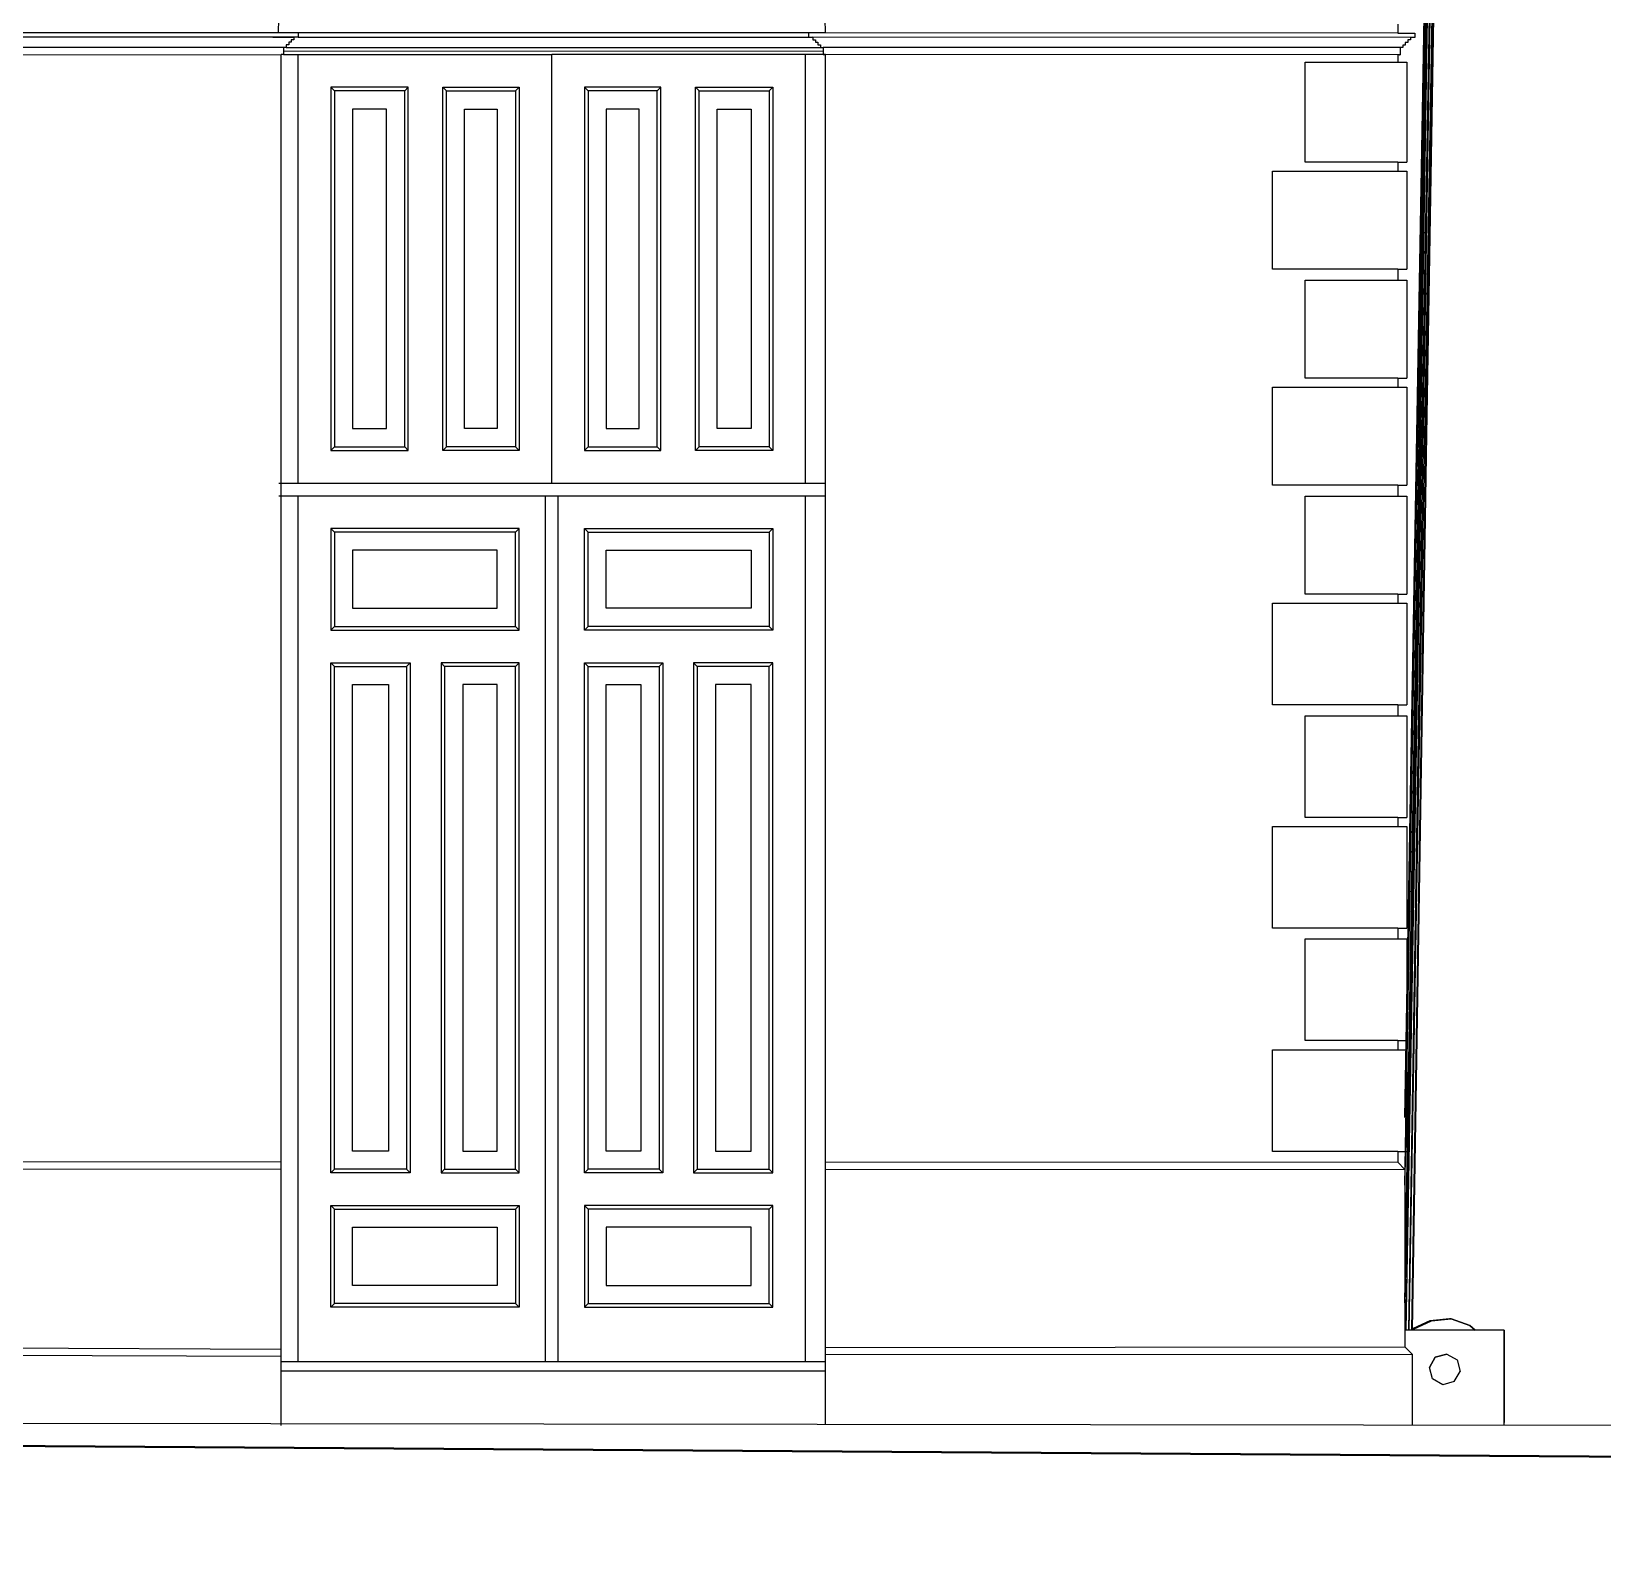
# Model space of a CAD drawing. Extents: x -43 to 90, y 6 to 81.
# Drawn here: x 46.745 to 51.072, y 61.089 to 65.287 of the extents above; entities that cross this region are included whole.
import ezdxf

# ---------------------------------------------------------------- set-up
doc = ezdxf.new("R2010")
doc.units = 0
doc.header["$LTSCALE"] = 0.1
doc.header["$MEASUREMENT"] = 0
doc.layers.add('cobertura nova', color=4, linetype='CONTINUOUS')
doc.layers.add('visto', color=9, linetype='CONTINUOUS')
doc.layers.add('cortado', color=7, linetype='CONTINUOUS', lineweight=40)

msp = doc.modelspace()

# ---------------------------------------------------------------- linework, layer by layer
at = {"layer": 'cobertura nova'}
for p, q in [((50.6059, 66.3235), (50.5281, 61.7748)), ((50.5281, 61.7851), (50.603, 66.3222)), ((50.5281, 62.1084), (50.6011, 66.3214)), ((50.5982, 66.32), (50.5281, 62.1305)), ((50.5281, 62.2951), (50.5982, 66.32)), ((50.5281, 62.2952), (50.5981, 66.32)), ((50.5281, 62.2953), (50.5981, 66.32)), ((50.6059, 66.3236), (50.5301, 61.7097)), ((50.613, 66.3267), (50.5304, 61.7097)), ((50.6132, 66.3268), (50.538, 61.7097)), ((50.6202, 66.3298), (50.5383, 61.7097)), ((50.6204, 66.3299), (50.5459, 61.7097)), ((50.6233, 66.3311), (50.5461, 61.7097)), ((50.5492, 61.7097), (50.6233, 66.3312)), ((50.5493, 61.7134), (50.6233, 66.3311)), ((50.6013, 66.3214), (50.569, 64.3348)), ((50.5493, 61.7134), (50.5966, 61.7355)), ((50.5493, 61.7134), (50.5966, 61.7355)), ((50.5966, 61.7355), (50.5493, 61.7134)), ((50.5493, 61.7134), (50.5966, 61.7355)), ((50.5493, 61.7134), (50.5966, 61.7355)), ((50.5966, 61.7355), (50.5511, 61.7142)), ((50.5518, 61.7124), (50.6012, 61.7355)), ((50.5518, 61.7124), (50.6012, 61.7355)), ((50.5966, 61.7355), (50.6508, 61.7406)), ((50.6508, 61.7406), (50.5966, 61.7355)), ((50.5966, 61.7355), (50.5966, 61.7355)), ((50.5966, 61.7355), (50.5966, 61.7355)), ((50.6012, 61.7355), (50.6555, 61.7406)), ((50.6555, 61.7406), (50.6012, 61.7355)), ((50.6508, 61.7406), (50.6518, 61.7403)), ((50.6518, 61.7403), (50.6508, 61.7406)), ((50.6508, 61.7406), (50.6508, 61.7406)), ((50.6508, 61.7406), (50.6518, 61.7403)), ((50.6508, 61.7406), (50.6518, 61.7403)), ((50.6518, 61.7403), (50.6508, 61.7406)), ((50.6518, 61.7403), (50.6508, 61.7406)), ((50.6508, 61.7406), (50.6518, 61.7403)), ((50.6508, 61.7406), (50.6508, 61.7406)), ((50.6554, 61.7407), (50.6518, 61.7403)), ((50.7067, 61.722), (50.6554, 61.7407)), ((50.6555, 61.7406), (50.7067, 61.722)), ((50.7067, 61.722), (50.6555, 61.7406)), ((50.6555, 61.7406), (50.6555, 61.7406)), ((50.6555, 61.7406), (50.6555, 61.7406)), ((50.6555, 61.7406), (50.6555, 61.7406)), ((50.6555, 61.7406), (50.7067, 61.722)), ((50.7067, 61.722), (50.6555, 61.7406)), ((50.7067, 61.722), (50.6555, 61.7406)), ((50.7067, 61.722), (50.7216, 61.7097)), ((50.7216, 61.7097), (50.7067, 61.722)), ((50.7067, 61.722), (50.7216, 61.7097)), ((50.7216, 61.7097), (50.7067, 61.722)), ((50.7216, 61.7097), (50.7067, 61.722)), ((50.7067, 61.722), (50.7216, 61.7097)), ((50.7216, 61.7097), (50.7067, 61.722)), ((50.7067, 61.722), (50.7067, 61.722)), ((50.8017, 61.7097), (50.5281, 61.7097)), ((50.5496, 61.7097), (50.5518, 61.7124)), ((50.5518, 61.7124), (50.5496, 61.7097)), ((50.8018, 61.7097), (50.8017, 61.7097)), ((50.8017, 61.7097), (50.8017, 61.4556)), ((50.8018, 61.4556), (50.8018, 61.7097)), ((50.8018, 61.448), (50.8018, 61.7097)), ((50.8018, 61.7097), (50.8018, 61.7097)), ((50.5953, 61.6068), (50.6116, 61.6352)), ((50.6116, 61.6352), (50.5953, 61.6068)), ((50.6116, 61.6352), (50.6431, 61.6438)), ((50.6431, 61.6438), (50.6116, 61.6352)), ((50.6431, 61.6438), (50.6715, 61.6276)), ((50.6431, 61.6438), (50.6431, 61.6438)), ((50.6431, 61.6438), (50.6431, 61.6438)), ((50.6039, 61.5753), (50.5953, 61.6068)), ((50.6638, 61.5677), (50.68, 61.596)), ((50.6715, 61.6276), (50.68, 61.596)), ((50.6715, 61.6276), (50.6715, 61.6276)), ((50.68, 61.596), (50.68, 61.596)), ((50.6323, 61.5591), (50.6039, 61.5753)), ((50.6638, 61.5677), (50.6323, 61.5591)), ((50.6323, 61.5591), (50.6323, 61.5591)), ((50.6638, 61.5677), (50.6638, 61.5677))]:
    msp.add_line(p, q, dxfattribs=at)
at = {"layer": 'cortado', "linetype": 'ByBlock'}
msp.add_lwpolyline([(90.2125, 61.1011), (87.303, 61.0886), (87.2999, 61.5221), (63.8701, 61.3569), (63.0997, 61.4081), (60.9385, 61.4327), (58.7813, 61.4082), (58.0068, 61.3569), (56.8082, 61.3569), (56.7544, 61.3714), (55.9243, 61.4108), (53.955, 61.4284), (51.957, 61.3936), (51.6509, 61.3721), (51.5917, 61.3577), (43.7266, 61.4103), (35.8616, 61.4629), (32.2866, 61.8075), (28.5437, 61.8911), (26.9751, 61.8911)], dxfattribs=at)
at = {"layer": 'visto'}
for p, q in [((47.4792, 65.2708), (45.7209, 65.2701)), ((47.4238, 65.2827), (45.8804, 65.2822)), ((47.4095, 65.2707), (47.4672, 65.2707)), ((48.9322, 65.2827), (47.4238, 65.2827)), ((47.4792, 65.2708), (48.8852, 65.2708)), ((50.5431, 65.2702), (48.8972, 65.2708)), ((50.5081, 65.2822), (48.9322, 65.2827)), ((48.9322, 65.2827), (48.9322, 65.2827)), ((50.5081, 65.3068), (50.5081, 65.2822)), ((50.5081, 65.2822), (50.5551, 65.2822)), ((47.4392, 65.2427), (45.7489, 65.2421)), ((47.4322, 61.4471), (47.4322, 65.2228)), ((47.4392, 65.2327), (48.9252, 65.2328)), ((47.4392, 65.2228), (48.1778, 65.2227)), ((47.4462, 65.2427), (48.9182, 65.2428)), ((47.479, 64.0427), (47.479, 65.2228)), ((48.1778, 64.0427), (48.1778, 65.2227)), ((48.1778, 64.0427), (48.1778, 65.2227)), ((48.9322, 65.2227), (48.1778, 65.2227)), ((48.8772, 64.0427), (48.8772, 65.2227)), ((50.5151, 65.2422), (48.9252, 65.2428)), ((50.5081, 65.2222), (48.9322, 65.2227)), ((48.9322, 61.4502), (48.9322, 65.2227)), ((50.5081, 65.2222), (50.5081, 65.2021)), ((50.5133, 65.2222), (50.5151, 65.2222)), ((50.2531, 65.2021), (50.5081, 65.2021)), ((50.2531, 64.9264), (50.2531, 65.2021)), ((50.5081, 65.2021), (50.5331, 65.2021)), ((50.5331, 65.2021), (50.5331, 64.9264)), ((47.579, 65.1227), (47.569, 65.1327)), ((47.7728, 65.1227), (47.7828, 65.1327)), ((47.8878, 65.1227), (47.8778, 65.1327)), ((48.0778, 65.1227), (48.0878, 65.1327)), ((48.2778, 65.1227), (48.2678, 65.1327)), ((48.4686, 65.1227), (48.4786, 65.1327)), ((48.5836, 65.1227), (48.5736, 65.1327)), ((48.7772, 65.1227), (48.7872, 65.1327)), ((50.5081, 64.9264), (50.2531, 64.9264)), ((50.5081, 64.9264), (50.5081, 64.9014)), ((50.5081, 64.9264), (50.5081, 64.9014)), ((50.5081, 64.9264), (50.5331, 64.9264)), ((50.1631, 64.6314), (50.1631, 64.9014)), ((50.1631, 64.9014), (50.5081, 64.9014)), ((50.5081, 64.9014), (50.5331, 64.9014)), ((50.5331, 64.9014), (50.5331, 64.6314)), ((50.5081, 64.6314), (50.1631, 64.6314)), ((50.5081, 64.6314), (50.5081, 64.6015)), ((50.5081, 64.6314), (50.5081, 64.6015)), ((50.5081, 64.6314), (50.5331, 64.6314)), ((50.2531, 64.3315), (50.2531, 64.6015)), ((50.2531, 64.6015), (50.5081, 64.6015)), ((50.5081, 64.6015), (50.5331, 64.6015)), ((50.5331, 64.6015), (50.5331, 64.3315)), ((50.5081, 64.3315), (50.2531, 64.3315)), ((50.5081, 64.3315), (50.5081, 64.3065)), ((50.5081, 64.3315), (50.5081, 64.3065)), ((50.5081, 64.3315), (50.5331, 64.3315)), ((50.1631, 64.0365), (50.1631, 64.3065)), ((50.1631, 64.3065), (50.5081, 64.3065)), ((50.5081, 64.3065), (50.5331, 64.3065)), ((50.5331, 64.3065), (50.5331, 64.0365)), ((47.569, 64.1327), (47.579, 64.1427)), ((47.7728, 64.1427), (47.7828, 64.1327)), ((47.8878, 64.1427), (47.8778, 64.1327)), ((48.0778, 64.1427), (48.0878, 64.1327)), ((48.2778, 64.1427), (48.2678, 64.1327)), ((48.4686, 64.1427), (48.4786, 64.1327)), ((48.5836, 64.1427), (48.5736, 64.1327)), ((48.7772, 64.1427), (48.7872, 64.1327)), ((47.4257, 64.0427), (48.9322, 64.0427)), ((50.5081, 64.0365), (50.1631, 64.0365)), ((50.5081, 64.0365), (50.5081, 64.0067)), ((50.5081, 64.0365), (50.5081, 64.0067)), ((50.5081, 64.0365), (50.5331, 64.0365)), ((47.4257, 64.0077), (48.9322, 64.0077)), ((47.479, 61.6227), (47.479, 64.0077)), ((48.1603, 61.6227), (48.1603, 64.0077)), ((48.1953, 61.6227), (48.1953, 64.0077)), ((48.8772, 61.6227), (48.8772, 64.0077)), ((50.2531, 63.7367), (50.2531, 64.0067)), ((50.2531, 64.0067), (50.5081, 64.0067)), ((50.5081, 64.0067), (50.5331, 64.0067)), ((50.5331, 64.0067), (50.5331, 63.7367)), ((47.579, 63.9077), (47.569, 63.9177)), ((48.0778, 63.9077), (48.0878, 63.9177)), ((48.2778, 63.9077), (48.2678, 63.9177)), ((48.7772, 63.9077), (48.7872, 63.9177)), ((50.1631, 63.4316), (50.1631, 63.7117)), ((50.1631, 63.7117), (50.5081, 63.7117)), ((50.5081, 63.7367), (50.2531, 63.7367)), ((50.5081, 63.7367), (50.5081, 63.7117)), ((50.5081, 63.7367), (50.5081, 63.7117)), ((50.5081, 63.7367), (50.5331, 63.7367)), ((50.5081, 63.7117), (50.5331, 63.7117)), ((50.5331, 63.7117), (50.5331, 63.4316)), ((47.579, 63.6477), (47.569, 63.6377)), ((48.0778, 63.6477), (48.0878, 63.6377)), ((48.2778, 63.6477), (48.2678, 63.6377)), ((48.7772, 63.6477), (48.7872, 63.6377)), ((47.579, 63.5377), (47.569, 63.5477)), ((47.7778, 63.5377), (47.7878, 63.5477)), ((47.8828, 63.5377), (47.8728, 63.5477)), ((48.0778, 63.5377), (48.0878, 63.5477)), ((48.2778, 63.5377), (48.2678, 63.5477)), ((48.4736, 63.5377), (48.4836, 63.5477)), ((48.5786, 63.5377), (48.5686, 63.5477)), ((48.7772, 63.5377), (48.7872, 63.5477)), ((50.5081, 63.4316), (50.1631, 63.4316)), ((50.5081, 63.4316), (50.5081, 63.4018)), ((50.5081, 63.4316), (50.5081, 63.4018)), ((50.5081, 63.4316), (50.5331, 63.4316)), ((50.5331, 63.4316), (50.5331, 63.4316)), ((50.2531, 63.1218), (50.2531, 63.4018)), ((50.2531, 63.4018), (50.5081, 63.4018)), ((50.5081, 63.4018), (50.5331, 63.4018)), ((50.5331, 63.4018), (50.5331, 63.4018)), ((50.5331, 63.4018), (50.5331, 63.1218)), ((50.5081, 63.1218), (50.2531, 63.1218)), ((50.5081, 63.1218), (50.5081, 63.0968)), ((50.5081, 63.1218), (50.5081, 63.0968)), ((50.5081, 63.1218), (50.5331, 63.1218)), ((50.5331, 63.1218), (50.5331, 63.1218)), ((50.1631, 62.8168), (50.1631, 63.0968)), ((50.1631, 63.0968), (50.5081, 63.0968)), ((50.5081, 63.0968), (50.5331, 63.0968)), ((50.5331, 63.0968), (50.5331, 63.0968)), ((50.5331, 63.0968), (50.5331, 62.8168)), ((50.5081, 62.8168), (50.1631, 62.8168)), ((50.5081, 62.8168), (50.5081, 62.7869)), ((50.5081, 62.8168), (50.5081, 62.7869)), ((50.5081, 62.8168), (50.5331, 62.8168)), ((50.2531, 62.5069), (50.2531, 62.7869)), ((50.2531, 62.7869), (50.5081, 62.7869)), ((50.5081, 62.7869), (50.5331, 62.7869)), ((50.5331, 62.7869), (50.5331, 62.5069)), ((50.5081, 62.5069), (50.2531, 62.5069)), ((50.5081, 62.5069), (50.5081, 62.4819)), ((50.5081, 62.5069), (50.5081, 62.4819)), ((50.5081, 62.5069), (50.5331, 62.5069)), ((50.1631, 62.2019), (50.1631, 62.4819)), ((50.1631, 62.4819), (50.5081, 62.4819)), ((50.5081, 62.4819), (50.5331, 62.4819)), ((50.5331, 62.4819), (50.5331, 62.2019)), ((50.5081, 62.2019), (50.1631, 62.2019)), ((50.5081, 62.2019), (50.5081, 62.1721)), ((50.5081, 62.2019), (50.5081, 62.1721)), ((50.5081, 62.2019), (50.5331, 62.2019)), ((45.8527, 62.1739), (47.4322, 62.1733)), ((45.8527, 62.1538), (47.4322, 62.1532)), ((47.579, 62.1527), (47.569, 62.1427)), ((47.7778, 62.1527), (47.7878, 62.1427)), ((47.8828, 62.1527), (47.8728, 62.1427)), ((48.0778, 62.1527), (48.0878, 62.1427)), ((48.2778, 62.1527), (48.2678, 62.1427)), ((48.4736, 62.1527), (48.4836, 62.1427)), ((48.5786, 62.1527), (48.5686, 62.1427)), ((48.7772, 62.1527), (48.7872, 62.1427)), ((48.9322, 62.1727), (50.5081, 62.1721)), ((48.9322, 62.1527), (50.5281, 62.1521)), ((50.5281, 62.1521), (50.5081, 62.1721)), ((50.5281, 62.1521), (50.5281, 61.6638)), ((47.579, 62.0427), (47.569, 62.0527)), ((48.0778, 62.0427), (48.0878, 62.0527)), ((48.2778, 62.0427), (48.2678, 62.0527)), ((48.7772, 62.0427), (48.7872, 62.0527)), ((47.579, 61.7827), (47.569, 61.7727)), ((48.0778, 61.7827), (48.0878, 61.7727)), ((48.2778, 61.7827), (48.2678, 61.7727)), ((48.7772, 61.7827), (48.7872, 61.7727)), ((45.8411, 61.6437), (47.4322, 61.6374)), ((45.8527, 61.6639), (47.4322, 61.6575)), ((48.9322, 61.6621), (50.5281, 61.6638)), ((48.9322, 61.642), (50.5481, 61.6437)), ((50.5481, 61.6438), (50.5281, 61.6638)), ((50.5481, 61.6438), (50.5481, 61.4471)), ((47.4322, 61.6227), (48.9322, 61.6227)), ((47.4322, 61.5977), (48.9322, 61.5977)), ((51.5917, 61.3577), (35.8616, 61.4629)), ((45.8406, 61.4539), (51.5915, 61.4471))]:
    msp.add_line(p, q, dxfattribs=at)
for points in [[(47.4792, 65.2827), (47.4792, 65.2707), (47.4672, 65.2707), (47.4672, 65.2637), (47.4602, 65.2637), (47.4602, 65.2567), (47.4532, 65.2567), (47.4532, 65.2497), (47.4462, 65.2497), (47.4462, 65.2427), (47.4392, 65.2427), (47.4392, 65.2228), (47.4322, 65.2228)], [(48.8852, 65.2827), (48.8852, 65.2708), (48.8972, 65.2708), (48.8972, 65.2638), (48.9042, 65.2638), (48.9042, 65.2568), (48.9112, 65.2568), (48.9112, 65.2498), (48.9182, 65.2498), (48.9182, 65.2428), (48.9252, 65.2428), (48.9252, 65.2227), (48.9322, 65.2227)], [(50.5551, 65.2822), (50.5551, 65.2702), (50.5431, 65.2702), (50.5431, 65.2632), (50.5361, 65.2632), (50.5361, 65.2562), (50.5291, 65.2562), (50.5291, 65.2492), (50.5221, 65.2492), (50.5221, 65.2422), (50.5151, 65.2422), (50.5151, 65.2222), (50.5081, 65.2222)], [(45.7559, 65.2221), (47.4322, 65.2228)]]:
    msp.add_lwpolyline(points, dxfattribs=at)
for points in [[(47.7828, 65.1327), (47.569, 65.1327), (47.569, 64.1327), (47.7828, 64.1327)], [(47.7728, 65.1227), (47.579, 65.1227), (47.579, 64.1427), (47.7728, 64.1427)], [(47.8778, 65.1327), (48.0878, 65.1327), (48.0878, 64.1327), (47.8778, 64.1327)], [(47.8878, 65.1227), (48.0778, 65.1227), (48.0778, 64.1427), (47.8878, 64.1427)], [(48.4786, 65.1327), (48.2678, 65.1327), (48.2678, 64.1327), (48.4786, 64.1327)], [(48.4686, 65.1227), (48.2778, 65.1227), (48.2778, 64.1427), (48.4686, 64.1427)], [(48.5736, 65.1327), (48.7872, 65.1327), (48.7872, 64.1327), (48.5736, 64.1327)], [(48.5836, 65.1227), (48.7772, 65.1227), (48.7772, 64.1427), (48.5836, 64.1427)], [(47.7228, 65.0727), (47.629, 65.0727), (47.629, 64.1927), (47.7228, 64.1927)], [(47.9378, 65.0727), (48.0278, 65.0727), (48.0278, 64.1927), (47.9378, 64.1927)], [(48.4186, 65.0727), (48.3278, 65.0727), (48.3278, 64.1927), (48.4186, 64.1927)], [(48.6336, 65.0727), (48.7272, 65.0727), (48.7272, 64.1927), (48.6336, 64.1927)], [(48.0878, 63.6377), (48.0878, 63.9177), (47.569, 63.9177), (47.569, 63.6377)], [(48.0778, 63.6477), (48.0778, 63.9077), (47.579, 63.9077), (47.579, 63.6477)], [(48.2678, 63.6377), (48.2678, 63.9177), (48.7872, 63.9177), (48.7872, 63.6377)], [(48.2778, 63.6477), (48.2778, 63.9077), (48.7772, 63.9077), (48.7772, 63.6477)], [(48.0278, 63.6977), (48.0278, 63.8577), (47.629, 63.8577), (47.629, 63.6977)], [(48.3278, 63.6977), (48.3278, 63.8577), (48.7272, 63.8577), (48.7272, 63.6977)], [(47.7878, 62.1427), (47.569, 62.1427), (47.569, 63.5477), (47.7878, 63.5477)], [(47.7778, 62.1527), (47.579, 62.1527), (47.579, 63.5377), (47.7778, 63.5377)], [(47.8728, 62.1427), (48.0878, 62.1427), (48.0878, 63.5477), (47.8728, 63.5477)], [(47.8828, 62.1527), (48.0778, 62.1527), (48.0778, 63.5377), (47.8828, 63.5377)], [(48.4836, 62.1427), (48.2678, 62.1427), (48.2678, 63.5477), (48.4836, 63.5477)], [(48.4736, 62.1527), (48.2778, 62.1527), (48.2778, 63.5377), (48.4736, 63.5377)], [(48.5686, 62.1427), (48.7872, 62.1427), (48.7872, 63.5477), (48.5686, 63.5477)], [(48.5786, 62.1527), (48.7772, 62.1527), (48.7772, 63.5377), (48.5786, 63.5377)], [(47.7278, 62.2027), (47.629, 62.2027), (47.629, 63.4877), (47.7278, 63.4877)], [(47.9328, 62.2027), (48.0278, 62.2027), (48.0278, 63.4877), (47.9328, 63.4877)], [(48.4236, 62.2027), (48.3278, 62.2027), (48.3278, 63.4877), (48.4236, 63.4877)], [(48.6286, 62.2027), (48.7272, 62.2027), (48.7272, 63.4877), (48.6286, 63.4877)], [(48.0878, 62.0527), (48.0878, 61.7727), (47.569, 61.7727), (47.569, 62.0527)], [(48.0778, 62.0427), (48.0778, 61.7827), (47.579, 61.7827), (47.579, 62.0427)], [(48.2678, 62.0527), (48.2678, 61.7727), (48.7872, 61.7727), (48.7872, 62.0527)], [(48.2778, 62.0427), (48.2778, 61.7827), (48.7772, 61.7827), (48.7772, 62.0427)], [(48.0278, 61.9927), (48.0278, 61.8327), (47.629, 61.8327), (47.629, 61.9927)], [(48.3278, 61.9927), (48.3278, 61.8327), (48.7272, 61.8327), (48.7272, 61.9927)]]:
    msp.add_lwpolyline(points, close=True, dxfattribs=at)
msp.add_arc((48.178, 65.2758), 0.7542, 0.53, 179.4739, dxfattribs=at)

doc.saveas('drawing.dxf')
